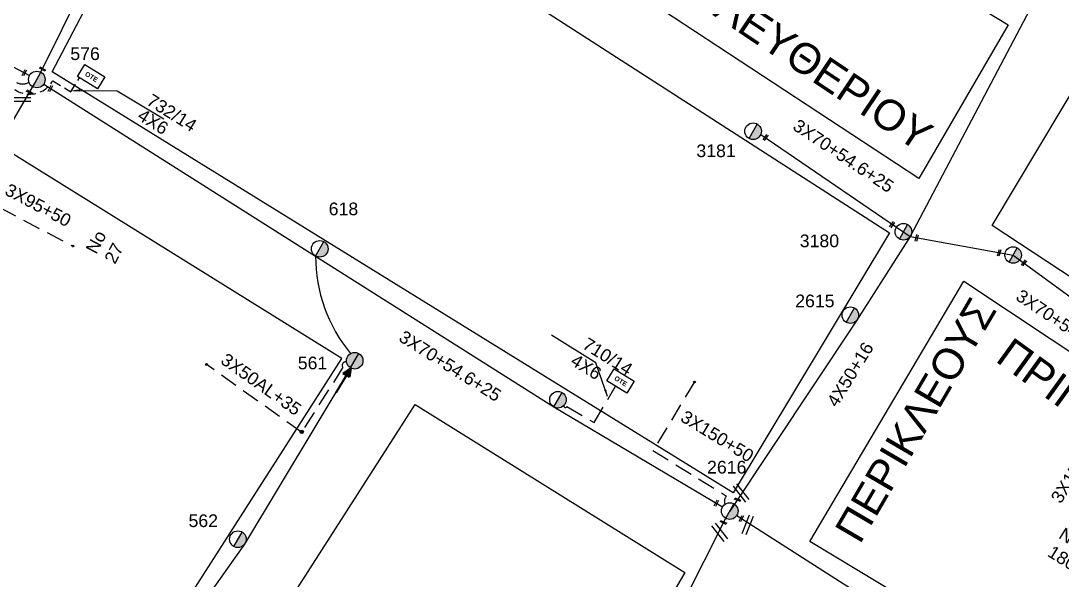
# Model space of a CAD drawing. Header units: millimetres. Extents: x 771 to 3391, y 686 to 1835.
# Drawn here: x 1703.7 to 1851.6, y 1532.9 to 1612.4 of the extents above; entities that cross this region are included whole.
import ezdxf

# ---------------------------------------------------------------- set-up
doc = ezdxf.new("R2010")
doc.units = ezdxf.units.MM
doc.linetypes.add('DASHED', pattern=[19.05, 12.7, -6.35])
for name, color, linetype in [('Pillar OTE', 7, 'Continuous'), ('Άγνωστα', 7, 'Continuous'), ('Γυμνά εναέρια ΧΤ και ΦΟΠ (3Φ)   4x50+16AL', 7, 'Continuous'), ('Επίτονοι', 7, 'Continuous'), ('Επιγραφές - Σχήματα', 7, 'Continuous'), ('Καλωδια Χ.Τ. 3x50+35', 7, 'Continuous'), ('Καλωδια ΧΤ  3X95+50', 7, 'Continuous'), ('Καλώδια ΧΤ   3x150+50CU', 7, 'DASHED'), ('Καλώδια ΧΤ   3x150AL+50CU', 7, 'DASHED'), ('Μηχανική τομή', 7, 'Continuous'), ('Στύλος Ξύλινος', 7, 'Continuous'), ('Στύλος Ξύλινος @ 1', 7, 'Continuous'), ('Στύλος ΦΜ', 7, 'Continuous'), ('Στύλος ΦΜ @ 1', 7, 'Continuous'), ('Συνδέσεις', 7, 'Continuous'), ('Συνεστραμμένα ΧΤ   3x70+54.6+25 AL', 7, 'SYN_LINE'), ('Συνεστραμμένα ΧΤ   4x120+25 AL', 7, 'SYN_LINE'), ('Τομή', 7, 'Continuous'), ('Υπόβαθρο ΔΕΗ', 7, 'Continuous'), ('Υπόγεια καλώδια Παροχών ΧΤ   4x6', 7, 'DASHED')]:
    doc.layers.add(name, color=color, linetype=linetype)
doc.styles.add('arial', font='ARIAL.TTF')
doc.styles.get("Standard").update_dxf_attribs({"font": 'ARIAL.TTF'})
doc.linetypes.add('SYN_LINE', pattern='A,0.5,-0.0001,["/\\/\\/\\/",Standard,S=0.1,R=0,X=0,Y=-0.05],-0.25', length=0.7501)
doc.dimstyles.new('ISO-25', dxfattribs={"dimtxt": 2.5, "dimasz": 2.5, "dimexe": 1.25, "dimexo": 0.625, "dimtad": 1, "dimtxsty": 'Standard', "dimcen": 2.5, "dimadec": 0, "dimazin": 0, "dimtfac": 1, "dimtmove": 0, "dimatfit": 3, "dimfxl": 1, "dimarcsym": 0})

# ---------------------------------------------------------------- blocks, each defined once
blk = doc.blocks.new('ΥΠΑΡΧΩΝ ΤΣΙΜΕΝΤΕΝΙΟΣ ΣΤΥΛΟΣ')
at = {"layer": 'Στύλος ΦΜ'}
blk.add_hatch(color=7, dxfattribs=at).paths.add_polyline_path([(-1.29, -2.28, 0.574793), (2.62, 0, 0.268822), (1.3, 2.27)])
at = {"layer": 'Στύλος ΦΜ', "color": 7}
blk.add_line((-1.29, -2.28), (1.3, 2.27), dxfattribs=at)
blk.add_circle((0, 0), 2.62, dxfattribs=at)
at = {"layer": 'Στύλος ΦΜ', "flags": 4}
for tag, p in [('ΑΡΙΘΜΟΣ', (-4.68, 8.05)), ('ΤΥΠΟΣ', (-4.91, 3.03))]:
    blk.add_attdef(tag, p, '', height=4, dxfattribs=at)
blk = doc.blocks.new('ΜΗΧΑΝΙΚΗ ΤΟΜΗ')
at = {"layer": 'Μηχανική τομή', "ltscale": 40}
for p, q in [((-1.89, 0.78), (1.89, 0.78)), ((1.89, 0), (-1.89, 0))]:
    blk.add_line(p, q, dxfattribs=at)
blk = doc.blocks.new('_ΣΥΝΔΕΣΗ')
at = {"layer": 'Συνδέσεις', "linetype": 'SYN_LINE', "ltscale": 40}
blk.add_hatch(color=256, dxfattribs=at).paths.add_polyline_path([(0.5, -0.01, 1), (-0.5, -0.01, 1)])
at = {"layer": 'Συνδέσεις'}
blk.add_circle((0, -0.01), 0.5, dxfattribs=at)
blk = doc.blocks.new('ΤΟΜΗ')
at = {"layer": 'Τομή', "ltscale": 40}
for p, q in [((-5.68, 0), (5.68, 0)), ((5.68, -2.33), (-5.68, -2.33))]:
    blk.add_line(p, q, dxfattribs=at)
blk = doc.blocks.new('ΥΠΑΡΧΩΝ ΞΥΛΙΝΟΣ ΣΤΥΛΟΣ')
at = {"layer": 'Στύλος Ξύλινος'}
h = blk.add_hatch(color=7, dxfattribs=at)
h.paths.add_polyline_path([(-2.62, 0, 0.270008), (-1.29, -2.28), (1.3, 2.27, 0.576266)])
h.paths.add_polyline_path([(-1.29, -2.28, 0.574793), (2.62, 0, 0.268822), (1.3, 2.27)])
at = {"layer": 'Στύλος Ξύλινος', "color": 7}
blk.add_line((-1.29, -2.28), (1.3, 2.27), dxfattribs=at)
blk.add_circle((0, 0), 2.62, dxfattribs=at)
at = {"layer": 'Στύλος Ξύλινος', "flags": 4}
for tag, p in [('ΑΡΙΘΜΟΣ', (-4.91, 8.6)), ('ΤΥΠΟΣ', (-4.85, 3.39))]:
    blk.add_attdef(tag, p, '', height=4, dxfattribs=at)
blk = doc.blocks.new('ΕΠΙΤΟΝΟΣ')
at = {"layer": 'Επίτονοι', "lineweight": 40, "ltscale": 40}
blk.add_hatch(color=256, dxfattribs=at).paths.add_polyline_path([(-1.13, 6.47), (0, 9.1), (1.13, 6.47)])
for p, q in [((-1.13, 6.47), (0, 9.1)), ((0, 9.1), (1.13, 6.47)), ((1.13, 6.47), (-1.13, 6.47)), ((-1.13, 6.47), (0, 6.47)), ((0, 6.47), (0, 0))]:
    blk.add_line(p, q, dxfattribs=at)
blk = doc.blocks.new('PILLAR ΟΤΕ')
at = {"layer": 'Pillar OTE', "ltscale": 40}
blk.add_lwpolyline([(-3.31, 2.02), (3.39, 2.02), (3.39, -1.99), (-3.31, -1.99)], close=True, dxfattribs=at)
at = {"layer": 'Pillar OTE', "insert": (-1.81, 0.71), "char_height": 1.3575, "width": 109.961, "attachment_point": 1}
blk.add_mtext('{\\fArial|b1|i0|c161|p34;OTE}', dxfattribs=at)

msp = doc.modelspace()

# ---------------------------------------------------------------- linework, layer by layer
at = {"layer": 'Γυμνά εναέρια ΧΤ και ΦΟΠ (3Φ)   4x50+16AL', "color": 133, "linetype": 'Continuous', "ltscale": 0.2}
msp.add_lwpolyline([(1850.68943, 1620.9276), (1830.05164, 1581.73545), (1822.46496, 1569.83815), (1804.40577, 1542.73626)], dxfattribs=at)
at = {"layer": 'Γυμνά εναέρια ΧΤ και ΦΟΠ (3Φ)   4x50+16AL', "color": 85, "linetype": 'Continuous', "ltscale": 0.2}
msp.add_lwpolyline([(1805.38809, 1542.09124), (1827.47564, 1528.00843), (1851.90337, 1513.507), (1868.21107, 1504.82738)], dxfattribs=at)
at = {"layer": 'Καλωδια Χ.Τ. 3x50+35', "color": 6, "linetype": 'DASHED', "ltscale": 0.2}
msp.add_lwpolyline([(1743.53354, 1553.93615), (1730.01581, 1563.58036)], dxfattribs=at)
at = {"layer": 'Καλωδια ΧΤ  3X95+50', "color": 27, "linetype": 'DASHED', "ltscale": 0.2}
msp.add_lwpolyline([(1697.26951, 1587.62047), (1710.95177, 1580.42382)], dxfattribs=at)
at = {"layer": 'Καλώδια ΧΤ   3x150+50CU', "color": 6, "linetype": 'DASHED', "ltscale": 0.2}
for points in [[(1598.35454, 1664.06164, 0.60314374), (1599.55556, 1663.36921), (1604.57598, 1660.2682, 0.402505132), (1607.80807, 1659.88038), (1616.16219, 1653.4964), (1627.74196, 1647.1634), (1642.93963, 1637.49351), (1658.74115, 1627.39545), (1676.12867, 1617.90205), (1703.23407, 1603.53543, 0.238702489), (1704.81531, 1603.63916)], [(1749.94216, 1563.88272, 0.797071478), (1749.43641, 1563.15741), (1743.53354, 1553.93615)]]:
    msp.add_lwpolyline(points, format="xyb", dxfattribs=at)
at = {"layer": 'Καλώδια ΧΤ   3x150+50CU', "color": 2, "linetype": 'DASHED', "ltscale": 0.2}
msp.add_lwpolyline([(1799.3901, 1561.07545), (1793.49214, 1551.32773), (1803.95242, 1544.86594, 0.31520616), (1803.72403, 1543.69956)], format="xyb", dxfattribs=at)
at = {"layer": 'Συνεστραμμένα ΧΤ   3x70+54.6+25 AL', "color": 1, "linetype": 'SYN_LINE', "ltscale": 20}
for points in [[(1706.51082, 1605.05494), (1727.66551, 1647.77203), (1737.12943, 1663.43451)], [(1608.84028, 1661.23114), (1617.34636, 1654.73103), (1628.60706, 1648.6279), (1643.85364, 1638.92689), (1659.71182, 1628.79262), (1676.9341, 1619.39918), (1704.90208, 1604.61635)]]:
    msp.add_lwpolyline(points, dxfattribs=at)
at = {"layer": 'Συνεστραμμένα ΧΤ   3x70+54.6+25 AL', "color": 6, "linetype": 'SYN_LINE', "ltscale": 20}
for points in [[(1706.90476, 1603.37906), (1745.55423, 1578.963), (1779.40823, 1557.5322), (1803.38997, 1543.33746)], [(1750.5195, 1563.07112), (1735.45893, 1538.0576), (1716.9355, 1511.91078)]]:
    msp.add_lwpolyline(points, dxfattribs=at)
at = {"layer": 'Συνεστραμμένα ΧΤ   3x70+54.6+25 AL', "color": 133, "linetype": 'SYN_LINE', "ltscale": 15}
msp.add_lwpolyline([(1808.81376, 1596.24676), (1830.05164, 1581.73545), (1844.67428, 1579.10734), (1856.62802, 1570.39431), (1869.16507, 1561.82563), (1882.10637, 1554.90927)], dxfattribs=at)
at = {"layer": 'Συνεστραμμένα ΧΤ   3x70+54.6+25 AL', "color": 2, "ltscale": 20}
msp.add_lwpolyline([(1707.88026, 1378.16717), (1710.53876, 1379.87931), (1728.97833, 1410.93922), (1756.09921, 1456.30593), (1770.76197, 1481.98197), (1794.57013, 1523.29712), (1803.89579, 1541.8417)], dxfattribs=at)
at = {"layer": 'Συνεστραμμένα ΧΤ   3x70+54.6+25 AL', "color": 6, "linetype": 'SYN_LINE', "ltscale": 20}
msp.add_arc((1767.04655, 1578.87127), 21.49251, 179.7554593, 219.765423, dxfattribs=at)
at = {"layer": 'Συνεστραμμένα ΧΤ   4x120+25 AL', "color": 27, "linetype": 'SYN_LINE', "ltscale": 20}
msp.add_lwpolyline([(1631.50885, 1460.6336), (1635.75084, 1473.38431), (1643.73971, 1490.18584), (1670.94727, 1541.22775), (1691.1338, 1578.64128), (1705.64325, 1603.53311)], dxfattribs=at)
at = {"layer": 'Υπόβαθρο ΔΕΗ'}
for points in [[(1708.09553, 1605.12023), (1743.35824, 1672.25222), (1791.99771, 1642.69918), (1777.41825, 1614.22893), (1827.10679, 1582.24511), (1804.86261, 1545.34277), (1708.09553, 1605.12023)], [(1793.16964, 1614.99496), (1803.64954, 1636.25878), (1843.97858, 1611.78077), (1831.28407, 1589.98349), (1793.16964, 1614.99496)], [(1815.77777, 1538.41335), (1837.65432, 1575.40872), (1881.81875, 1546.08815), (1886.09783, 1554.09031), (1841.70379, 1583.30307), (1854.94761, 1605.4655), (1895.57408, 1580.93118), (1915.92386, 1560.28976), (1862.51575, 1510.2294), (1815.77777, 1538.41335)], [(1717.3316, 1602.44609), (1723.9786, 1598.46043)], [(1662.76291, 1444.4904), (1672.53322, 1444.70029), (1706.07149, 1496.93619), (1749.27286, 1564.42394), (1702.02999, 1593.74855), (1638.74072, 1473.4231), (1662.76291, 1444.4904)], [(1785.35968, 1563.79631), (1779.08409, 1567.71818)], [(1678.10009, 1430.72623), (1759.69049, 1557.86496), (1798.03827, 1534.00543), (1718.05142, 1396.69551), (1709.05692, 1395.55866), (1678.10009, 1430.72623)]]:
    msp.add_lwpolyline(points, dxfattribs=at)
at = {"layer": 'Υπόγεια καλώδια Παροχών ΧΤ   4x6', "color": 6, "linetype": 'DASHED', "ltscale": 0.1}
msp.add_lwpolyline([(1701.53198, 1604.04744, 0.597846624), (1708.21936, 1603.86831), (1710.77164, 1602.29165), (1711.98464, 1604.25523)], format="xyb", dxfattribs=at)
at = {"layer": 'Υπόγεια καλώδια Παροχών ΧΤ   4x6', "color": 6, "linetype": 'DASHED', "ltscale": 0.2}
msp.add_lwpolyline([(1780.81321, 1557.7151, 0.838023432), (1781.25959, 1557.59843), (1785.13208, 1555.30631), (1788.18157, 1560.45836)], format="xyb", dxfattribs=at)

# ---------------------------------------------------------------- block references
at = {"layer": 'Pillar OTE'}
for p, xscale, yscale, zscale, rotation in [((1713.63074, 1604.4349), 0.5, 0.5, 0.5, 328.294477781741), ((1788.85335, 1561.21384), 0.4999999999999999, 0.4999999999999999, 0.4999999999999999, 328.0041092802348)]:
    msp.add_blockref('PILLAR ΟΤΕ', p, dxfattribs=dict(at, xscale=xscale, yscale=yscale, zscale=zscale, rotation=rotation))
at = {"layer": 'Επίτονοι', "xscale": 0.449999999999818, "yscale": 0.449999999999818, "zscale": 0.449999999999818, "rotation": 328.5841578389005}
msp.add_blockref('ΕΠΙΤΟΝΟΣ', (1748.39883, 1559.54678), dxfattribs=at)
at = {"layer": 'Μηχανική τομή'}
for p, xscale, yscale, zscale, rotation in [((1706.70112, 1605.43515), 0.2500000000002005, 0.2500000000002005, 0.2500000000002005, 331.5446991727721), ((1704.24539, 1604.95784), 0.249999999999919, 0.249999999999919, 0.249999999999919, 63.32067318713963), ((1707.94711, 1602.72057), 0.249999999999919, 0.249999999999919, 0.249999999999919, 63.32067318713963), ((1704.85252, 1602.16458), 0.2500000000002005, 0.2500000000002005, 0.2500000000002005, 331.5446991727721), ((1809.56943, 1595.73427), 0.249999999999919, 0.249999999999919, 0.249999999999919, 53.59483373180102), ((1827.55478, 1583.3546), 0.249999999999919, 0.249999999999919, 0.249999999999919, 53.59483373180102), ((1831.04798, 1581.4927), 0.249999999999919, 0.249999999999919, 0.249999999999919, 75.06957899036193), ((1842.78263, 1579.38365), 0.249999999999919, 0.249999999999919, 0.249999999999919, 75.06957899036193), ((1846.29869, 1577.92332), 0.249999999999919, 0.249999999999919, 0.249999999999919, 51.31582572905976), ((1802.59199, 1543.80978), 0.249999999999919, 0.249999999999919, 0.249999999999919, 63.32067318713963), ((1805.4697, 1544.25909), 0.25, 0.25, 0.25, 338.4956216679205), ((1806.12915, 1541.61875), 0.249999999999919, 0.249999999999919, 0.249999999999919, 63.32067318713963), ((1803.46023, 1541.04288), 0.25, 0.25, 0.25, 335.9055449026773)]:
    msp.add_blockref('ΜΗΧΑΝΙΚΗ ΤΟΜΗ', p, dxfattribs=dict(at, xscale=xscale, yscale=yscale, zscale=zscale, rotation=rotation))
at = {"layer": 'Στύλος Ξύλινος @ 1', "ltscale": 40}
ref = msp.add_blockref('ΥΠΑΡΧΩΝ ΞΥΛΙΝΟΣ ΣΤΥΛΟΣ', (1751.10053, 1564.0956), dxfattribs=dict(at, xscale=0.4499999999998181, yscale=0.4499999999998181, zscale=0.4499999999998181))
ref.add_attrib('ΤΥΠΟΣ', '561', (1743.01026, 1562.87378), dxfattribs={"layer": 'Στύλος Ξύλινος', "height": 1.8, "flags": 4})
at = {"layer": 'Στύλος ΦΜ @ 1', "ltscale": 40}
ref = msp.add_blockref('ΥΠΑΡΧΩΝ ΤΣΙΜΕΝΤΕΝΙΟΣ ΣΤΥΛΟΣ', (1705.92526, 1604.03305), dxfattribs=dict(at, xscale=0.4499999999998181, yscale=0.4499999999998181, zscale=0.4499999999998181))
ref.add_attrib('ΤΥΠΟΣ', '576', (1710.68983, 1606.79949), dxfattribs={"layer": 'Στύλος ΦΜ', "height": 1.8, "flags": 4})
ref = msp.add_blockref('ΥΠΑΡΧΩΝ ΤΣΙΜΕΝΤΕΝΙΟΣ ΣΤΥΛΟΣ', (1807.72074, 1596.68543), dxfattribs=dict(at, xscale=0.4499999999998181, yscale=0.4499999999998181, zscale=0.4499999999998181))
ref.add_attrib('ΤΥΠΟΣ', '3181', (1799.65752, 1593.01401), dxfattribs={"layer": 'Στύλος ΦΜ', "height": 1.8, "flags": 4})
ref = msp.add_blockref('ΥΠΑΡΧΩΝ ΤΣΙΜΕΝΤΕΝΙΟΣ ΣΤΥΛΟΣ', (1746.13527, 1579.98747), dxfattribs=dict(at, xscale=0.4499999999998181, yscale=0.4499999999998181, zscale=0.4499999999998181))
ref.add_attrib('ΤΥΠΟΣ', '618', (1747.40556, 1584.75918), dxfattribs={"layer": 'Στύλος ΦΜ', "height": 1.8, "flags": 4})
ref = msp.add_blockref('ΥΠΑΡΧΩΝ ΤΣΙΜΕΝΤΕΝΙΟΣ ΣΤΥΛΟΣ', (1829.08389, 1582.40671), dxfattribs=dict(at, xscale=0.4499999999998181, yscale=0.4499999999998181, zscale=0.4499999999998181))
ref.add_attrib('ΤΥΠΟΣ', '3180', (1814.34722, 1580.21708), dxfattribs={"layer": 'Στύλος ΦΜ', "height": 1.8, "flags": 4})
at = {"layer": 'Στύλος ΦΜ @ 1', "ltscale": 40, "xscale": 0.4499999999998181, "yscale": 0.4499999999998181, "zscale": 0.4499999999998181}
for p in [(1844.67202, 1579.10863), (1779.98926, 1558.55667)]:
    msp.add_blockref('ΥΠΑΡΧΩΝ ΤΣΙΜΕΝΤΕΝΙΟΣ ΣΤΥΛΟΣ', p, dxfattribs=at)
at = {"layer": 'Στύλος ΦΜ @ 1', "ltscale": 40}
ref = msp.add_blockref('ΥΠΑΡΧΩΝ ΤΣΙΜΕΝΤΕΝΙΟΣ ΣΤΥΛΟΣ', (1821.5388, 1570.56573), dxfattribs=dict(at, xscale=0.4499999999998181, yscale=0.4499999999998181, zscale=0.4499999999998181))
ref.add_attrib('ΤΥΠΟΣ', '2615', (1813.70081, 1571.68594), dxfattribs={"layer": 'Στύλος ΦΜ', "height": 1.8, "flags": 4})
ref = msp.add_blockref('ΥΠΑΡΧΩΝ ΤΣΙΜΕΝΤΕΝΙΟΣ ΣΤΥΛΟΣ', (1804.40351, 1542.73755), dxfattribs=dict(at, xscale=0.4499999999998181, yscale=0.4499999999998181, zscale=0.4499999999998181))
ref.add_attrib('ΤΥΠΟΣ', '2616', (1801.17748, 1548.07354), dxfattribs={"layer": 'Στύλος ΦΜ', "height": 1.8, "flags": 4})
ref = msp.add_blockref('ΥΠΑΡΧΩΝ ΤΣΙΜΕΝΤΕΝΙΟΣ ΣΤΥΛΟΣ', (1734.50136, 1538.74333), dxfattribs=dict(at, xscale=0.4499999999998181, yscale=0.4499999999998181, zscale=0.4499999999998181))
ref.add_attrib('ΤΥΠΟΣ', '562', (1727.48414, 1540.4686), dxfattribs={"layer": 'Στύλος ΦΜ', "height": 1.8, "flags": 4})
at = {"layer": 'Συνδέσεις'}
for p, xscale, yscale, zscale in [((1711.06707, 1580.37656), 0.25, 0.25, 0.25), ((1730.03994, 1563.56314), 0.25, 0.25, 0.25), ((1799.3901, 1561.07545), 0.25, 0.25, 0.25), ((1743.57095, 1553.99459), 0.4777242751394019, 0.4777242751394019, 0.4777242751394019)]:
    msp.add_blockref('_ΣΥΝΔΕΣΗ', p, dxfattribs=dict(at, xscale=xscale, yscale=yscale, zscale=zscale))
at = {"layer": 'Τομή', "xscale": 0.25, "yscale": 0.25, "zscale": 0.25}
msp.add_blockref('ΤΟΜΗ', (1703.65616, 1601.48255), dxfattribs=at)
at = {"layer": 'Τομή'}
for p, xscale, yscale, zscale, rotation in [((1806.24776, 1545.50059), 0.2499999999999669, 0.2499999999999669, 0.2499999999999669, 308.1680509152084), ((1807.21952, 1540.67125), 0.2499999999998873, 0.2499999999998873, 0.2499999999998873, 248.1909067709115), ((1803.19614, 1539.89961), 0.2499999999999669, 0.2499999999999669, 0.2499999999999669, 308.1680509152084)]:
    msp.add_blockref('ΤΟΜΗ', p, dxfattribs=dict(at, xscale=xscale, yscale=yscale, zscale=zscale, rotation=rotation))

# ---------------------------------------------------------------- texts
at = {"ltscale": 40, "char_height": 4, "attachment_point": 1, "style": 'arial'}
for s, insert, width, rotation in [('{\\H1.083x;AΓ.EΛEYΘEPIOY}', (1793.39234, 1624.12464), 67.4273804, 326.2485831), ('{\\H1.083x;ΠEPIKΛEOYΣ}', (1819.15115, 1540.08357), 67.4273804, 59.6659176), ('{\\H1.083x;ΠPIΓKIΠIΣΣΩN}', (1844.52412, 1567.59743), 87.7754717, 324.1078631)]:
    msp.add_mtext(s, dxfattribs=dict(at, insert=insert, width=width, rotation=rotation))
at = {"layer": 'Άγνωστα', "color": 7}
note = msp.add_mtext_dynamic_manual_height_columns('732/14\\P', width=1.8, gutter_width=2.24951, heights=[0.04535, 0], dxfattribs=dict(at, insert=(1718.88889, 1604.2436), char_height=1.8, attachment_point=1, rotation=328.1057025))
note = msp.add_mtext_dynamic_manual_height_columns('4Χ6\\P', width=1.8, gutter_width=2.24951, heights=[0.04535, 0], dxfattribs=dict(at, insert=(1717.5935, 1602.12915), char_height=1.8, attachment_point=1, rotation=328.1057025))
at = {"layer": 'Άγνωστα', "color": 7, "char_height": 1.8, "attachment_point": 1}
for s, insert, rotation in [('3X70+54.6+25', (1814.2098, 1598.52741), 326.2343604), ('3X95+50', (1702.06469, 1589.36173), 332.0897021), ('3X70+54.6+25', (1758.18221, 1568.51742), 327.7300891), ('4X50+16', (1818.08532, 1558.31083), 58.3673681), ('3X50AL+35', (1732.94465, 1565.30067), 324.6783386)]:
    msp.add_mtext_dynamic_manual_height_columns(s, width=1.8, gutter_width=12.5, heights=[0.04535], dxfattribs=dict(at, insert=insert, rotation=rotation))
at = {"layer": 'Άγνωστα', "color": 7}
note = msp.add_mtext_dynamic_manual_height_columns('710/14\\P', width=1.8, gutter_width=2.24951, heights=[0.04535, 0], dxfattribs=dict(at, insert=(1780.8329, 1569.62218), char_height=1.8, attachment_point=1, rotation=328.1057025))
note = msp.add_mtext_dynamic_manual_height_columns('4Χ6\\P', width=1.8, gutter_width=2.24951, heights=[0.04535, 0], dxfattribs=dict(at, insert=(1779.13643, 1567.31027), char_height=1.8, attachment_point=1, rotation=328.1057025))
note = msp.add_mtext_dynamic_manual_height_columns('No ', width=1.8, gutter_width=2.24951, heights=[0.04535, 0], dxfattribs=dict(at, insert=(1848.52131, 1542.64686), char_height=1.8, attachment_point=1, rotation=328.1057025))
for column, words in zip(note.columns.linked_columns, ['180\\P']):
    column.text = words
at = {"layer": 'Καλώδια ΧΤ   3x150AL+50CU', "color": 7}
note = msp.add_mtext_dynamic_manual_height_columns('No ', width=1.8, gutter_width=1.78818, heights=[0.04535, 0], dxfattribs=dict(at, insert=(1711.10691, 1576.77934), char_height=1.8, attachment_point=1, rotation=62.0972038))
for column, words in zip(note.columns.linked_columns, ['27']):
    column.text = words
at = {"layer": 'Καλώδια ΧΤ   3x150AL+50CU', "color": 7, "char_height": 1.8, "attachment_point": 1}
for insert, rotation in [((1798.19258, 1557.15501), 328.4505498), ((1849.91451, 1544.64486), 57.799066)]:
    msp.add_mtext_dynamic_manual_height_columns('3X150+50', width=1.8, gutter_width=12.5, heights=[0.04535], dxfattribs=dict(at, insert=insert, rotation=rotation))
at = {"layer": 'Συνεστραμμένα ΧΤ   3x70+54.6+25 AL', "color": 7, "insert": (1845.89624, 1574.35512), "char_height": 1.8, "attachment_point": 1, "rotation": 326.1594888}
msp.add_mtext_dynamic_manual_height_columns('3X70+54.6+25AL', width=1.8, gutter_width=12.5, heights=[0.04535], dxfattribs=at)

# ---------------------------------------------------------------- leaders
at = {"layer": 'Επιγραφές - Σχήματα', "ltscale": 40}
for points in [[(1711.06044, 1602.48973), (1717.3316, 1602.44609)], [(1787.04037, 1559.01267), (1785.35968, 1563.79631)]]:
    msp.add_leader(points, dimstyle='ISO-25', override={"dimasz": 1, "dimtad": 0}, dxfattribs=at)

doc.saveas('drawing.dxf')
